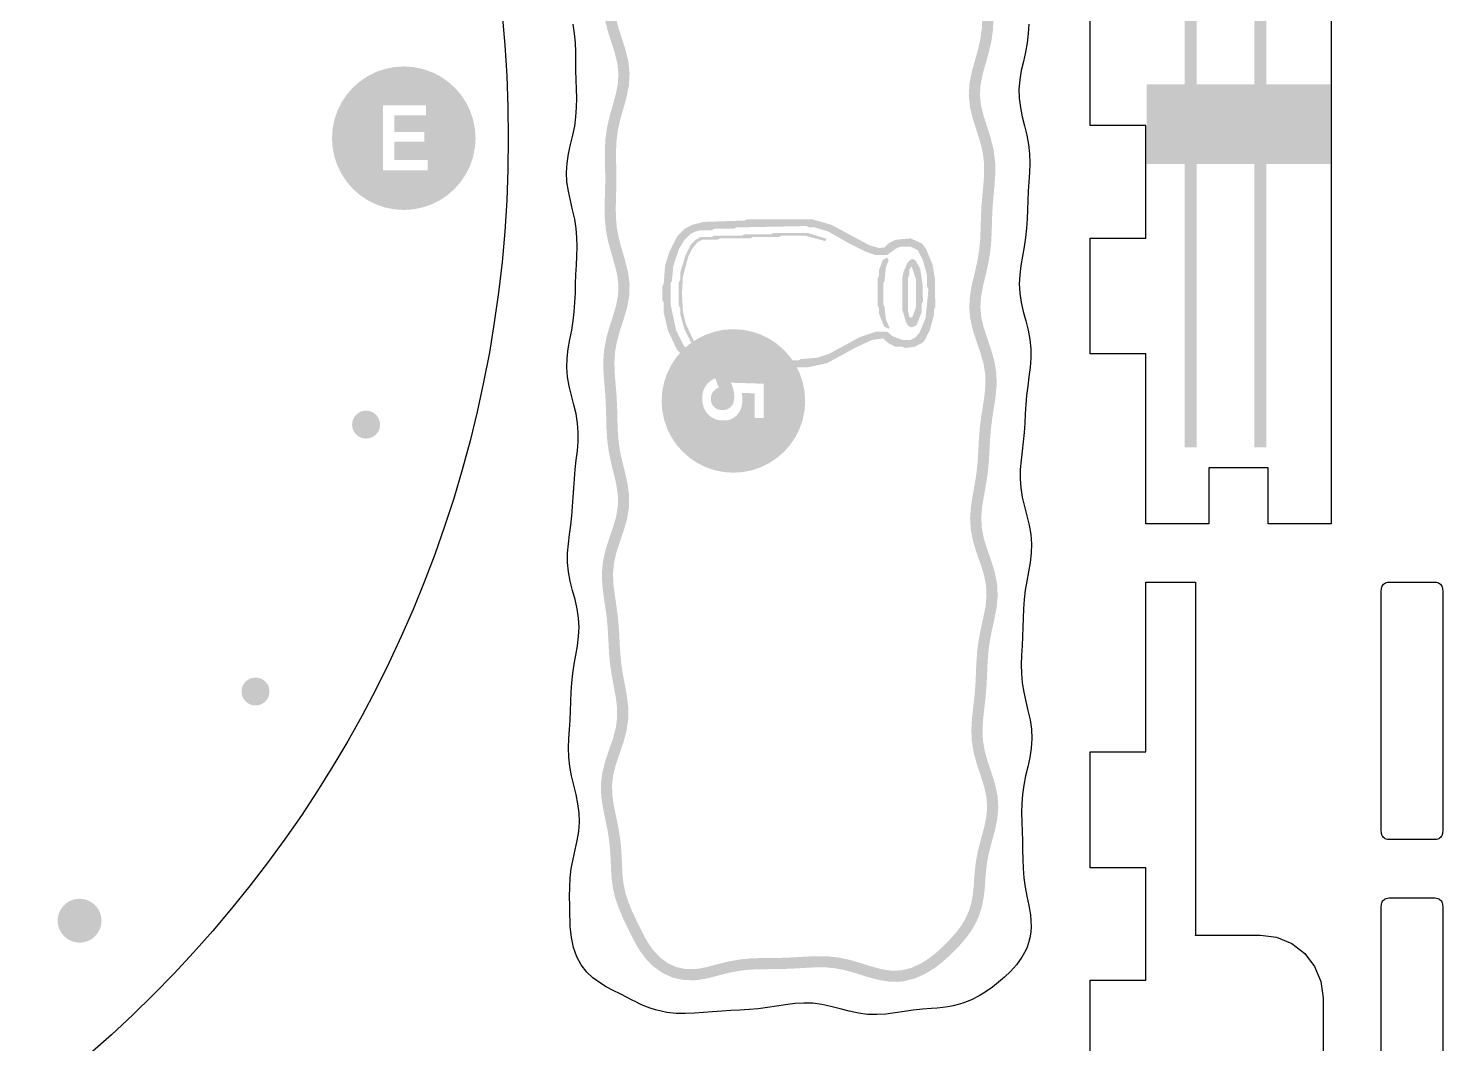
# Model space of a CAD drawing. Header units: millimetres. Extents: x 6 to 299, y 6 to 451.
# Drawn here: x 227.8 to 298.7, y 345.1 to 396 of the extents above; entities that cross this region are included whole.
import ezdxf

# ---------------------------------------------------------------- set-up
doc = ezdxf.new("R2010")
doc.units = ezdxf.units.MM
doc.layers.add('CUT', color=1, linetype='Continuous')
doc.layers.add('RASTER', color=7, linetype='Continuous')

msp = doc.modelspace()

# ---------------------------------------------------------------- hatches: boundary and pattern name
at = {"layer": 'RASTER'}
for points in [[(286.356, 447.4), (286.356, 375), (285.756, 375), (285.756, 447.4)], [(289.856, 447.4), (289.856, 375), (289.256, 375), (289.256, 447.4)], [(272.103, 437.571), (272.601, 437.463), (273.018, 437.27), (273.379, 437.008), (273.681, 436.701), (273.928, 436.372), (274.133, 436.034), (274.312, 435.695), (274.481, 435.353), (274.649, 435.001), (274.819, 434.63), (274.984, 434.23), (275.127, 433.792), (275.235, 433.303), (275.264, 433.049), (275.29, 432.782), (275.315, 432.229), (275.344, 431.665), (275.396, 431.093), (275.485, 430.52), (275.599, 429.955), (275.715, 429.404), (275.795, 428.87), (275.813, 428.35), (275.753, 427.831), (275.618, 427.302), (275.433, 426.755), (275.238, 426.189), (275.081, 425.605), (274.998, 425.01), (275.001, 424.416), (275.073, 423.833), (275.178, 423.267), (275.281, 422.715), (275.359, 422.17), (275.407, 421.625), (275.436, 421.072), (275.467, 420.51), (275.516, 419.941), (275.59, 419.375), (275.674, 418.818), (275.741, 418.276), (275.762, 417.747), (275.717, 417.225), (275.6, 416.698), (275.427, 416.155), (275.233, 415.594), (275.064, 415.014), (274.965, 414.419), (274.957, 413.819), (275.035, 413.229), (275.164, 412.656), (275.303, 412.1), (275.418, 411.556), (275.493, 411.018), (275.53, 410.476), (275.545, 409.924), (275.559, 409.363), (275.588, 408.798), (275.633, 408.236), (275.677, 407.685), (275.694, 407.147), (275.661, 406.619), (275.566, 406.09), (275.415, 405.551), (275.234, 404.995), (275.065, 404.42), (274.954, 403.827), (274.934, 403.226), (275.008, 402.63), (275.15, 402.05), (275.316, 401.489), (275.465, 400.944), (275.568, 400.41), (275.619, 399.877), (275.626, 399.336), (275.61, 398.784), (275.596, 398.222), (275.596, 397.658), (275.608, 397.099), (275.613, 396.55), (275.588, 396.013), (275.516, 395.48), (275.393, 394.941), (275.236, 394.39), (275.079, 393.821), (274.965, 393.233), (274.932, 392.633), (274.997, 392.034), (275.141, 391.449), (275.323, 390.882), (275.498, 390.334), (275.628, 389.801), (275.696, 389.274), (275.703, 388.744), (275.667, 388.201), (275.614, 387.646), (275.568, 387.081), (275.541, 386.516), (275.525, 385.957), (275.502, 385.409), (275.451, 384.868), (275.361, 384.328), (275.237, 383.78), (275.102, 383.217), (274.995, 382.636), (274.954, 382.041), (275.004, 381.442), (275.14, 380.852), (275.327, 380.281), (275.518, 379.728), (275.67, 379.193), (275.756, 378.67), (275.769, 378.148), (275.722, 377.615), (275.638, 377.066), (275.55, 376.504), (275.48, 375.935), (275.437, 375.368), (275.408, 374.808), (275.375, 374.258), (275.318, 373.713), (275.232, 373.166), (275.13, 372.608), (275.04, 372.035), (274.997, 371.447), (275.033, 370.852), (275.152, 370.261), (275.331, 369.684), (275.527, 369.127), (275.694, 368.588), (275.797, 368.065), (275.821, 367.548), (275.77, 367.023), (275.666, 366.483), (275.541, 365.925), (275.431, 365.355), (275.354, 364.781), (275.313, 364.21), (275.29, 363.649), (275.264, 363.097), (275.22, 362.548), (275.158, 361.995), (275.095, 361.43), (275.059, 360.851), (275.082, 360.262), (275.179, 359.672), (275.339, 359.093), (275.528, 358.53), (275.7, 357.987), (275.816, 357.461), (275.852, 356.946), (275.805, 356.428), (275.691, 355.894), (275.541, 355.342), (275.394, 354.774), (275.283, 354.196), (275.223, 353.626), (275.2, 353.338), (275.187, 353.07), (275.136, 352.569), (275.052, 352.12), (274.927, 351.717), (274.764, 351.357), (274.571, 351.033), (274.355, 350.738), (274.119, 350.459), (273.864, 350.186), (273.585, 349.911), (273.273, 349.632), (272.918, 349.356), (272.514, 349.101), (272.06, 348.894), (271.554, 348.766), (271.294, 348.75), (271.039, 348.751), (270.525, 348.833), (270.006, 348.973), (269.47, 349.143), (268.918, 349.301), (268.355, 349.417), (267.789, 349.473), (267.229, 349.477), (266.681, 349.45), (266.144, 349.416), (265.612, 349.394), (265.079, 349.387), (264.538, 349.383), (263.986, 349.364), (263.428, 349.308), (262.869, 349.207), (262.32, 349.071), (261.782, 348.928), (261.509, 348.873), (261.24, 348.831), (260.723, 348.831), (260.255, 348.934), (259.838, 349.127), (259.477, 349.389), (259.175, 349.696), (258.927, 350.026), (258.722, 350.363), (258.544, 350.702), (258.375, 351.045), (258.207, 351.397), (258.036, 351.767), (257.872, 352.167), (257.728, 352.605), (257.621, 353.094), (257.592, 353.348), (257.566, 353.616), (257.54, 354.168), (257.512, 354.732), (257.459, 355.305), (257.371, 355.877), (257.256, 356.442), (257.141, 356.993), (257.06, 357.527), (257.043, 358.048), (257.103, 358.566), (257.238, 359.095), (257.423, 359.642), (257.618, 360.208), (257.775, 360.792), (257.858, 361.387), (257.855, 361.982), (257.783, 362.564), (257.678, 363.13), (257.575, 363.683), (257.497, 364.227), (257.448, 364.772), (257.419, 365.325), (257.389, 365.888), (257.34, 366.456), (257.266, 367.023), (257.182, 367.579), (257.114, 368.122), (257.093, 368.65), (257.139, 369.172), (257.256, 369.699), (257.429, 370.242), (257.623, 370.803), (257.792, 371.383), (257.891, 371.978), (257.898, 372.578), (257.821, 373.168), (257.692, 373.741), (257.553, 374.298), (257.438, 374.841), (257.363, 375.379), (257.325, 375.921), (257.311, 376.473), (257.297, 377.034), (257.268, 377.599), (257.223, 378.161), (257.179, 378.712), (257.162, 379.25), (257.195, 379.778), (257.29, 380.307), (257.441, 380.847), (257.622, 381.402), (257.791, 381.977), (257.902, 382.57), (257.922, 383.172), (257.848, 383.768), (257.706, 384.348), (257.54, 384.909), (257.391, 385.453), (257.288, 385.988), (257.237, 386.521), (257.23, 387.061), (257.245, 387.613), (257.26, 388.175), (257.26, 388.739), (257.248, 389.298), (257.243, 389.847), (257.268, 390.384), (257.34, 390.918), (257.462, 391.456), (257.619, 392.007), (257.777, 392.576), (257.891, 393.164), (257.924, 393.764), (257.859, 394.363), (257.715, 394.949), (257.533, 395.515), (257.358, 396.063), (257.228, 396.596), (257.16, 397.123), (257.153, 397.653), (257.189, 398.196), (257.242, 398.752), (257.288, 399.316), (257.315, 399.881), (257.331, 400.44), (257.354, 400.988), (257.405, 401.529), (257.495, 402.069), (257.619, 402.617), (257.754, 403.18), (257.861, 403.761), (257.902, 404.356), (257.851, 404.955), (257.716, 405.545), (257.529, 406.117), (257.338, 406.669), (257.186, 407.204), (257.1, 407.727), (257.086, 408.25), (257.134, 408.783), (257.218, 409.331), (257.306, 409.893), (257.376, 410.462), (257.419, 411.029), (257.447, 411.589), (257.481, 412.14), (257.538, 412.684), (257.624, 413.231), (257.726, 413.789), (257.816, 414.362), (257.858, 414.95), (257.823, 415.546), (257.704, 416.137), (257.525, 416.713), (257.329, 417.271), (257.162, 417.809), (257.059, 418.332), (257.035, 418.849), (257.086, 419.374), (257.19, 419.915), (257.314, 420.472), (257.425, 421.042), (257.501, 421.616), (257.543, 422.187), (257.565, 422.748), (257.591, 423.3), (257.635, 423.849), (257.698, 424.402), (257.761, 424.967), (257.797, 425.546), (257.774, 426.135), (257.677, 426.725), (257.516, 427.305), (257.328, 427.867), (257.155, 428.411), (257.04, 428.936), (257.004, 429.451), (257.05, 429.969), (257.165, 430.503), (257.315, 431.055), (257.462, 431.623), (257.573, 432.201), (257.633, 432.771), (257.655, 433.059), (257.669, 433.327), (257.72, 433.828), (257.804, 434.277), (257.929, 434.68), (258.092, 435.04), (258.285, 435.364), (258.501, 435.66), (258.737, 435.938), (258.991, 436.211), (259.271, 436.486), (259.583, 436.765), (259.938, 437.041), (260.342, 437.297), (260.82, 437.513), (260.588, 438.023), (260.077, 437.79), (259.617, 437.5), (259.225, 437.196), (258.888, 436.895), (258.59, 436.602), (258.318, 436.311), (258.06, 436.006), (257.817, 435.673), (257.594, 435.298), (257.405, 434.878), (257.26, 434.411), (257.165, 433.908), (257.11, 433.374), (257.096, 433.095), (257.075, 432.825), (257.018, 432.284), (256.915, 431.746), (256.773, 431.199), (256.62, 430.635), (256.496, 430.053), (256.443, 429.456), (256.485, 428.856), (256.614, 428.266), (256.795, 427.693), (256.981, 427.14), (257.129, 426.604), (257.216, 426.079), (257.236, 425.552), (257.203, 425.016), (257.141, 424.465), (257.078, 423.903), (257.032, 423.336), (257.006, 422.773), (256.983, 422.218), (256.944, 421.673), (256.872, 421.132), (256.766, 420.587), (256.641, 420.028), (256.531, 419.454), (256.475, 418.863), (256.503, 418.264), (256.619, 417.672), (256.797, 417.095), (256.993, 416.537), (257.161, 415.998), (257.267, 415.473), (257.298, 414.953), (257.26, 414.426), (257.173, 413.883), (257.071, 413.325), (256.983, 412.757), (256.923, 412.186), (256.888, 411.621), (256.86, 411.065), (256.818, 410.517), (256.751, 409.97), (256.664, 409.417), (256.578, 408.85), (256.526, 408.267), (256.542, 407.674), (256.639, 407.082), (256.804, 406.501), (256.998, 405.938), (257.176, 405.394), (257.298, 404.868), (257.341, 404.352), (257.305, 403.832), (257.206, 403.297), (257.073, 402.744), (256.945, 402.177), (256.849, 401.601), (256.795, 401.026), (256.771, 400.459), (256.755, 399.902), (256.729, 399.352), (256.684, 398.801), (256.631, 398.241), (256.593, 397.668), (256.601, 397.083), (256.677, 396.494), (256.819, 395.912), (256.999, 395.344), (257.176, 394.795), (257.307, 394.265), (257.363, 393.749), (257.335, 393.233), (257.232, 392.705), (257.08, 392.159), (256.919, 391.595), (256.788, 391.018), (256.71, 390.435), (256.682, 389.857), (256.688, 389.29), (256.699, 388.733), (256.699, 388.182), (256.685, 387.628), (256.67, 387.065), (256.678, 386.49), (256.733, 385.908), (256.845, 385.326), (257.001, 384.755), (257.165, 384.201), (257.297, 383.665), (257.362, 383.146), (257.345, 382.632), (257.246, 382.109), (257.087, 381.568), (256.905, 381.009), (256.744, 380.433), (256.639, 379.846), (256.601, 379.259), (256.619, 378.681), (256.664, 378.117), (256.709, 377.563), (256.737, 377.013), (256.751, 376.458), (256.766, 375.894), (256.805, 375.321), (256.886, 374.744), (257.007, 374.171), (257.147, 373.612), (257.269, 373.07), (257.339, 372.544), (257.333, 372.028), (257.245, 371.508), (257.089, 370.973), (256.897, 370.418), (256.715, 369.845), (256.585, 369.257), (256.533, 368.664), (256.556, 368.076), (256.626, 367.503), (256.711, 366.944), (256.783, 366.395), (256.83, 365.848), (256.86, 365.295), (256.889, 364.733), (256.94, 364.162), (257.022, 363.591), (257.127, 363.028), (257.229, 362.478), (257.296, 361.945), (257.299, 361.424), (257.226, 360.904), (257.082, 360.373), (256.893, 359.823), (256.7, 359.254), (256.552, 358.668), (256.483, 358.071), (256.502, 357.476), (256.59, 356.894), (256.707, 356.329), (256.82, 355.779), (256.903, 355.236), (256.953, 354.693), (256.981, 354.141), (257.006, 353.581), (257.034, 353.288), (257.07, 352.992), (257.187, 352.458), (257.346, 351.974), (257.522, 351.544), (257.699, 351.159), (257.871, 350.8), (258.044, 350.448), (258.235, 350.086), (258.464, 349.71), (258.751, 349.329), (259.112, 348.963), (259.556, 348.643), (260.078, 348.402), (260.663, 348.274), (261.269, 348.272), (261.606, 348.321), (261.915, 348.384), (262.459, 348.528), (262.987, 348.659), (263.506, 348.753), (264.024, 348.805), (264.549, 348.823), (265.085, 348.826), (265.628, 348.834), (266.173, 348.857), (266.713, 348.89), (267.242, 348.917), (267.759, 348.914), (268.27, 348.863), (268.784, 348.757), (269.308, 348.606), (269.849, 348.436), (270.407, 348.285), (270.98, 348.194), (271.311, 348.189), (271.657, 348.215), (272.244, 348.365), (272.779, 348.607), (273.239, 348.897), (273.631, 349.201), (273.968, 349.502), (274.266, 349.795), (274.538, 350.087), (274.795, 350.391), (275.039, 350.725), (275.261, 351.099), (275.451, 351.52), (275.596, 351.986), (275.691, 352.489), (275.746, 353.023), (275.76, 353.302), (275.781, 353.572), (275.838, 354.114), (275.941, 354.651), (276.083, 355.198), (276.236, 355.762), (276.36, 356.344), (276.412, 356.941), (276.371, 357.541), (276.242, 358.132), (276.061, 358.704), (275.875, 359.257), (275.726, 359.793), (275.64, 360.319), (275.619, 360.845), (275.653, 361.381), (275.715, 361.932), (275.778, 362.494), (275.824, 363.061), (275.85, 363.625), (275.873, 364.179), (275.912, 364.724), (275.984, 365.265), (276.09, 365.811), (276.214, 366.369), (276.325, 366.944), (276.381, 367.534), (276.353, 368.133), (276.237, 368.725), (276.059, 369.303), (275.863, 369.86), (275.694, 370.4), (275.588, 370.924), (275.558, 371.444), (275.596, 371.971), (275.682, 372.514), (275.785, 373.072), (275.873, 373.64), (275.933, 374.211), (275.968, 374.777), (275.996, 375.332), (276.038, 375.88), (276.105, 376.427), (276.192, 376.98), (276.278, 377.548), (276.33, 378.13), (276.314, 378.723), (276.217, 379.316), (276.052, 379.896), (275.858, 380.459), (275.68, 381.003), (275.558, 381.529), (275.514, 382.045), (275.551, 382.566), (275.65, 383.101), (275.783, 383.653), (275.911, 384.22), (276.007, 384.796), (276.061, 385.371), (276.085, 385.938), (276.101, 386.495), (276.127, 387.045), (276.172, 387.596), (276.225, 388.156), (276.263, 388.729), (276.254, 389.314), (276.179, 389.903), (276.037, 390.486), (275.857, 391.053), (275.68, 391.602), (275.548, 392.132), (275.492, 392.648), (275.521, 393.164), (275.624, 393.692), (275.776, 394.238), (275.936, 394.802), (276.067, 395.38), (276.146, 395.962), (276.173, 396.54), (276.168, 397.107), (276.157, 397.664), (276.156, 398.215), (276.171, 398.769), (276.186, 399.332), (276.178, 399.907), (276.123, 400.49), (276.01, 401.071), (275.855, 401.642), (275.691, 402.196), (275.559, 402.732), (275.493, 403.251), (275.511, 403.765), (275.61, 404.288), (275.769, 404.829), (275.951, 405.388), (276.112, 405.965), (276.217, 406.551), (276.254, 407.138), (276.236, 407.716), (276.192, 408.281), (276.147, 408.835), (276.119, 409.385), (276.105, 409.939), (276.09, 410.503), (276.051, 411.076), (275.97, 411.654), (275.849, 412.226), (275.709, 412.785), (275.586, 413.328), (275.517, 413.853), (275.523, 414.369), (275.61, 414.889), (275.767, 415.424), (275.959, 415.979), (276.141, 416.552), (276.271, 417.14), (276.323, 417.734), (276.3, 418.321), (276.229, 418.894), (276.145, 419.453), (276.073, 420.002), (276.026, 420.549), (275.996, 421.102), (275.966, 421.665), (275.916, 422.235), (275.834, 422.806), (275.729, 423.369), (275.626, 423.919), (275.56, 424.452), (275.557, 424.973), (275.63, 425.493), (275.774, 426.025), (275.963, 426.574), (276.156, 427.143), (276.304, 427.729), (276.373, 428.327), (276.353, 428.921), (276.266, 429.503), (276.148, 430.068), (276.036, 430.618), (275.953, 431.161), (275.903, 431.705), (275.875, 432.256), (275.85, 432.817), (275.821, 433.109), (275.786, 433.405), (275.668, 433.939), (275.51, 434.423), (275.334, 434.853), (275.157, 435.238), (274.985, 435.597), (274.811, 435.95), (274.621, 436.311), (274.392, 436.687), (274.105, 437.068), (273.743, 437.434), (273.3, 437.755), (272.778, 437.995), (272.223, 438.118)], [(293.056, 393.2), (293.056, 389.2), (283.856, 389.2), (283.856, 393.2)], [(286.246, 391.2), (286.241, 391.128), (286.227, 391.058), (286.204, 390.99), (286.172, 390.925), (286.132, 390.865), (286.085, 390.811), (286.031, 390.764), (285.971, 390.724), (285.906, 390.692), (285.838, 390.669), (285.768, 390.655), (285.696, 390.65), (285.624, 390.655), (285.554, 390.669), (285.485, 390.692), (285.421, 390.724), (285.361, 390.764), (285.307, 390.811), (285.26, 390.865), (285.22, 390.925), (285.188, 390.99), (285.165, 391.058), (285.151, 391.128), (285.146, 391.2), (285.151, 391.272), (285.165, 391.342), (285.188, 391.41), (285.22, 391.475), (285.26, 391.535), (285.307, 391.589), (285.361, 391.636), (285.421, 391.676), (285.485, 391.708), (285.554, 391.731), (285.624, 391.745), (285.696, 391.75), (285.768, 391.745), (285.838, 391.731), (285.906, 391.708), (285.971, 391.676), (286.031, 391.636), (286.085, 391.589), (286.132, 391.535), (286.172, 391.475), (286.204, 391.41), (286.227, 391.342), (286.241, 391.272)], [(289.006, 391.2), (289.001, 391.128), (288.987, 391.058), (288.964, 390.99), (288.932, 390.925), (288.892, 390.865), (288.845, 390.811), (288.791, 390.764), (288.731, 390.724), (288.666, 390.692), (288.598, 390.669), (288.528, 390.655), (288.456, 390.65), (288.384, 390.655), (288.314, 390.669), (288.245, 390.692), (288.181, 390.724), (288.121, 390.764), (288.067, 390.811), (288.02, 390.865), (287.98, 390.925), (287.948, 390.99), (287.925, 391.058), (287.911, 391.128), (287.906, 391.2), (287.911, 391.272), (287.925, 391.342), (287.948, 391.41), (287.98, 391.475), (288.02, 391.535), (288.067, 391.589), (288.121, 391.636), (288.181, 391.676), (288.245, 391.708), (288.314, 391.731), (288.384, 391.745), (288.456, 391.75), (288.528, 391.745), (288.598, 391.731), (288.666, 391.708), (288.731, 391.676), (288.791, 391.636), (288.845, 391.589), (288.892, 391.535), (288.932, 391.475), (288.964, 391.41), (288.987, 391.342), (289.001, 391.272)], [(291.766, 391.2), (291.761, 391.128), (291.747, 391.058), (291.724, 390.99), (291.692, 390.925), (291.652, 390.865), (291.605, 390.811), (291.551, 390.764), (291.491, 390.724), (291.426, 390.692), (291.358, 390.669), (291.288, 390.655), (291.216, 390.65), (291.144, 390.655), (291.074, 390.669), (291.005, 390.692), (290.941, 390.724), (290.881, 390.764), (290.827, 390.811), (290.78, 390.865), (290.74, 390.925), (290.708, 390.99), (290.685, 391.058), (290.671, 391.128), (290.666, 391.2), (290.671, 391.272), (290.685, 391.342), (290.708, 391.41), (290.74, 391.475), (290.78, 391.535), (290.827, 391.589), (290.881, 391.636), (290.941, 391.676), (291.005, 391.708), (291.074, 391.731), (291.144, 391.745), (291.216, 391.75), (291.288, 391.745), (291.358, 391.731), (291.426, 391.708), (291.491, 391.676), (291.551, 391.636), (291.605, 391.589), (291.652, 391.535), (291.692, 391.475), (291.724, 391.41), (291.747, 391.342), (291.761, 391.272)], [(245.409, 376.136), (245.403, 376.044), (245.385, 375.954), (245.356, 375.868), (245.315, 375.786), (245.264, 375.709), (245.204, 375.641), (245.135, 375.58), (245.059, 375.529), (244.977, 375.489), (244.89, 375.459), (244.8, 375.442), (244.709, 375.436), (244.618, 375.442), (244.528, 375.459), (244.441, 375.489), (244.359, 375.529), (244.283, 375.58), (244.214, 375.641), (244.154, 375.709), (244.103, 375.786), (244.062, 375.868), (244.033, 375.954), (244.015, 376.044), (244.009, 376.136), (244.015, 376.227), (244.033, 376.317), (244.062, 376.403), (244.103, 376.486), (244.154, 376.562), (244.214, 376.631), (244.283, 376.691), (244.359, 376.742), (244.441, 376.782), (244.528, 376.812), (244.618, 376.83), (244.709, 376.836), (244.8, 376.83), (244.89, 376.812), (244.977, 376.782), (245.059, 376.742), (245.135, 376.691), (245.204, 376.631), (245.264, 376.562), (245.315, 376.486), (245.356, 376.403), (245.385, 376.317), (245.403, 376.227)], [(239.864, 362.75), (239.858, 362.659), (239.841, 362.569), (239.811, 362.482), (239.771, 362.4), (239.72, 362.324), (239.659, 362.255), (239.591, 362.195), (239.514, 362.144), (239.432, 362.103), (239.346, 362.074), (239.256, 362.056), (239.164, 362.05), (239.073, 362.056), (238.983, 362.074), (238.897, 362.103), (238.814, 362.144), (238.738, 362.195), (238.669, 362.255), (238.609, 362.324), (238.558, 362.4), (238.518, 362.482), (238.488, 362.569), (238.47, 362.659), (238.464, 362.75), (238.47, 362.841), (238.488, 362.931), (238.518, 363.018), (238.558, 363.1), (238.609, 363.176), (238.669, 363.245), (238.738, 363.305), (238.814, 363.356), (238.897, 363.397), (238.983, 363.426), (239.073, 363.444), (239.164, 363.45), (239.256, 363.444), (239.346, 363.426), (239.432, 363.397), (239.514, 363.356), (239.591, 363.305), (239.659, 363.245), (239.72, 363.176), (239.771, 363.1), (239.811, 363.018), (239.841, 362.931), (239.858, 362.841)], [(231.444, 351.256), (231.435, 351.112), (231.407, 350.971), (231.361, 350.835), (231.297, 350.706), (231.217, 350.586), (231.122, 350.478), (231.014, 350.383), (230.894, 350.303), (230.765, 350.239), (230.629, 350.193), (230.488, 350.165), (230.344, 350.156), (230.201, 350.165), (230.06, 350.193), (229.923, 350.239), (229.794, 350.303), (229.675, 350.383), (229.567, 350.478), (229.472, 350.586), (229.392, 350.706), (229.328, 350.835), (229.282, 350.971), (229.254, 351.112), (229.244, 351.256), (229.254, 351.399), (229.282, 351.54), (229.328, 351.677), (229.392, 351.806), (229.472, 351.925), (229.567, 352.033), (229.675, 352.128), (229.794, 352.208), (229.923, 352.272), (230.06, 352.318), (230.201, 352.346), (230.344, 352.356), (230.488, 352.346), (230.629, 352.318), (230.765, 352.272), (230.894, 352.208), (231.014, 352.128), (231.122, 352.033), (231.217, 351.925), (231.297, 351.806), (231.361, 351.677), (231.407, 351.54), (231.435, 351.399)]]:
    msp.add_hatch(color=7, dxfattribs=at).paths.add_polyline_path(points)
h = msp.add_hatch(color=7, dxfattribs=at)
h.paths.add_polyline_path([(250.2, 390.5), (250.169, 390.03), (250.077, 389.568), (249.926, 389.122), (249.718, 388.7), (249.456, 388.308), (249.146, 387.954), (248.792, 387.644), (248.4, 387.382), (247.978, 387.174), (247.532, 387.023), (247.07, 386.931), (246.6, 386.9), (246.13, 386.931), (245.668, 387.023), (245.222, 387.174), (244.8, 387.382), (244.408, 387.644), (244.054, 387.954), (243.744, 388.308), (243.482, 388.7), (243.274, 389.122), (243.123, 389.568), (243.031, 390.03), (243, 390.5), (243.031, 390.97), (243.123, 391.432), (243.274, 391.878), (243.482, 392.3), (243.744, 392.692), (244.054, 393.046), (244.408, 393.356), (244.8, 393.618), (245.222, 393.826), (245.668, 393.977), (246.13, 394.069), (246.6, 394.1), (247.07, 394.069), (247.532, 393.977), (247.978, 393.826), (248.4, 393.618), (248.792, 393.356), (249.146, 393.046), (249.456, 392.692), (249.718, 392.3), (249.926, 391.878), (250.077, 391.432), (250.169, 390.97)])
h.paths.add_polyline_path([(245.554, 392.15), (245.554, 388.887), (247.798, 388.887), (247.798, 389.403), (246.135, 389.403), (246.135, 390.325), (247.632, 390.325), (247.632, 390.813), (246.135, 390.813), (246.135, 391.643), (247.715, 391.643), (247.715, 392.15), (245.554, 392.15)], flags=0)
h = msp.add_hatch(color=7, dxfattribs=at)
h.paths.add_polyline_path([(273.231, 383.46), (273.252, 382.036), (273.183, 381.898), (273.183, 381.623), (272.977, 380.867), (272.722, 380.365), (272.585, 380.227), (272.22, 380.042), (271.739, 379.973), (271.601, 380.042), (271.257, 380.042), (270.893, 380.227), (270.639, 380.454), (270.088, 380.385), (269.242, 379.993), (267.819, 379.216), (266.856, 379.01), (264.655, 379.01), (264.517, 379.079), (263.073, 379.079), (262.936, 379.147), (261.491, 379.147), (261.147, 379.216), (260.783, 379.402), (260.301, 379.883), (259.841, 380.867), (259.634, 381.761), (259.634, 382.242), (259.566, 382.38), (259.566, 383.068), (259.634, 383.205), (259.703, 384.099), (259.909, 384.787), (260.301, 385.564), (260.714, 385.977), (261.079, 386.163), (261.629, 386.3), (263.692, 386.369), (263.83, 386.438), (267.062, 386.438), (268.025, 386.163), (269.951, 385.131), (270.432, 384.993), (270.687, 385.014), (270.893, 385.22), (271.257, 385.406), (272.014, 385.475), (272.585, 385.22), (272.791, 384.945), (273.114, 384.168)])
h.paths.add_polyline_path([(272.908, 382.93), (272.839, 383.068), (272.839, 383.618), (272.633, 384.374), (272.379, 384.876), (272.014, 385.062), (271.533, 385.062), (271.326, 384.993), (270.845, 384.65), (270.226, 384.65), (269.813, 384.787), (268.94, 385.22), (267.887, 385.819), (267.2, 386.025), (266.925, 386.025), (266.787, 386.094), (263.279, 386.025), (263.142, 385.956), (262.179, 385.956), (262.042, 385.887), (261.491, 385.887), (261.216, 385.819), (260.989, 385.702), (260.645, 385.358), (260.391, 384.925), (260.116, 384.099), (260.047, 383.343), (259.978, 383.205), (259.978, 382.174), (260.253, 380.867), (260.645, 380.09), (260.989, 379.746), (261.216, 379.629), (261.423, 379.56), (262.729, 379.56), (262.867, 379.491), (263.967, 379.491), (264.105, 379.423), (266.374, 379.354), (266.512, 379.423), (267.337, 379.491), (267.956, 379.698), (269.469, 380.523), (270.295, 380.798), (270.845, 380.798), (271.099, 380.571), (271.601, 380.385), (272.014, 380.385), (272.241, 380.502), (272.447, 380.709), (272.771, 381.486)], flags=0)
h.paths.add_polyline_path([(272.612, 383.185), (272.633, 382.311), (272.564, 382.174), (272.564, 381.761), (272.31, 381.121), (272.083, 381.004), (271.897, 381.094), (271.787, 381.259), (271.601, 381.898), (271.601, 383.48), (271.67, 383.824), (271.856, 384.257), (271.993, 384.395), (272.083, 384.443), (272.241, 384.395), (272.495, 383.962)], flags=0)
h.paths.add_polyline_path([(272.289, 383.412), (272.062, 384.079), (271.945, 383.893), (271.945, 383.618), (271.876, 383.48), (271.876, 381.898), (271.945, 381.555), (272.014, 381.486), (272.103, 381.534), (272.289, 382.036)], flags=0)
h.paths.add_polyline_path([(270.962, 380.984), (270.914, 380.936), (270.687, 381.053), (270.432, 381.692), (270.432, 381.967), (270.363, 382.105), (270.363, 383.48), (270.432, 383.618), (270.432, 383.893), (270.618, 384.395), (270.845, 384.512), (270.914, 384.374), (270.776, 384.031), (270.707, 383.343), (270.639, 383.205), (270.639, 382.174), (270.707, 382.036), (270.776, 381.417)], flags=0)
h.paths.add_polyline_path([(267.798, 385.454), (267.75, 385.337), (266.718, 385.612), (265.549, 385.612), (265.412, 385.544), (264.105, 385.544), (263.967, 385.475), (262.454, 385.475), (262.317, 385.406), (261.56, 385.406), (261.333, 385.289), (261.058, 384.945), (260.872, 384.581), (260.597, 383.549), (260.549, 382.703), (260.597, 381.83), (260.735, 381.211), (261.127, 380.365), (261.333, 380.158), (261.629, 380.042), (262.454, 380.042), (262.709, 379.925), (261.56, 379.904), (261.196, 380.09), (260.989, 380.296), (260.666, 380.936), (260.46, 381.692), (260.46, 381.967), (260.391, 382.105), (260.391, 383.274), (260.46, 383.412), (260.46, 383.755), (260.735, 384.65), (260.989, 385.152), (261.264, 385.427), (261.491, 385.544), (262.042, 385.544), (262.179, 385.612), (263.555, 385.612), (263.692, 385.681), (264.999, 385.681), (265.136, 385.75), (266.856, 385.75)], flags=0)
h.paths.add_polyline_path([(263.534, 379.883), (263.486, 379.835), (262.867, 379.835), (262.798, 379.904), (262.867, 379.973), (263.004, 379.973), (263.142, 379.904)], flags=0)
h = msp.add_hatch(color=7, dxfattribs=at)
h.paths.add_polyline_path([(266.728, 377.323), (266.697, 376.854), (266.605, 376.392), (266.454, 375.946), (266.245, 375.524), (265.984, 375.132), (265.673, 374.778), (265.319, 374.468), (264.928, 374.206), (264.506, 373.998), (264.06, 373.846), (263.598, 373.755), (263.128, 373.724), (262.658, 373.755), (262.196, 373.846), (261.751, 373.998), (261.328, 374.206), (260.937, 374.468), (260.583, 374.778), (260.272, 375.132), (260.011, 375.524), (259.802, 375.946), (259.651, 376.392), (259.559, 376.854), (259.528, 377.323), (259.559, 377.793), (259.651, 378.255), (259.802, 378.701), (260.011, 379.123), (260.272, 379.515), (260.583, 379.869), (260.937, 380.179), (261.328, 380.441), (261.751, 380.649), (262.196, 380.8), (262.658, 380.892), (263.128, 380.923), (263.598, 380.892), (264.06, 380.8), (264.506, 380.649), (264.928, 380.441), (265.319, 380.179), (265.673, 379.869), (265.984, 379.515), (266.245, 379.123), (266.454, 378.701), (266.605, 378.255), (266.697, 377.793)])
h.paths.add_polyline_path([(264.19, 376.474), (264.649, 376.474), (264.649, 378.186), (263.005, 378.237), (263.013, 378.219), (263.022, 378.201), (263.03, 378.183), (263.038, 378.164), (263.046, 378.144), (263.053, 378.124), (263.061, 378.103), (263.069, 378.082), (263.076, 378.06), (263.083, 378.038), (263.09, 378.016), (263.097, 377.993), (263.103, 377.971), (263.11, 377.949), (263.116, 377.926), (263.122, 377.903), (263.127, 377.88), (263.133, 377.857), (263.138, 377.834), (263.142, 377.811), (263.147, 377.787), (263.151, 377.764), (263.154, 377.74), (263.158, 377.716), (263.161, 377.693), (263.163, 377.669), (263.166, 377.646), (263.167, 377.623), (263.169, 377.601), (263.17, 377.579), (263.17, 377.557), (263.171, 377.536), (263.17, 377.505), (263.169, 377.474), (263.167, 377.444), (263.164, 377.414), (263.16, 377.383), (263.155, 377.353), (263.149, 377.323), (263.143, 377.294), (263.135, 377.264), (263.126, 377.236), (263.116, 377.208), (263.105, 377.181), (263.092, 377.154), (263.078, 377.128), (263.062, 377.103), (263.045, 377.079), (263.027, 377.056), (263.007, 377.034), (262.986, 377.013), (262.964, 376.993), (262.94, 376.974), (262.915, 376.956), (262.888, 376.94), (262.86, 376.924), (262.831, 376.91), (262.799, 376.898), (262.766, 376.888), (262.731, 376.88), (262.694, 376.873), (262.655, 376.868), (262.614, 376.866), (262.572, 376.865), (262.538, 376.865), (262.505, 376.867), (262.474, 376.871), (262.443, 376.876), (262.413, 376.882), (262.383, 376.89), (262.355, 376.899), (262.327, 376.909), (262.301, 376.921), (262.276, 376.934), (262.251, 376.947), (262.228, 376.962), (262.206, 376.977), (262.185, 376.994), (262.165, 377.012), (262.147, 377.03), (262.129, 377.05), (262.113, 377.07), (262.098, 377.091), (262.083, 377.113), (262.07, 377.136), (262.058, 377.159), (262.047, 377.184), (262.036, 377.209), (262.027, 377.234), (262.02, 377.26), (262.013, 377.287), (262.008, 377.314), (262.004, 377.341), (262.001, 377.369), (261.999, 377.397), (261.998, 377.425), (262, 377.475), (262.005, 377.524), (262.013, 377.57), (262.025, 377.615), (262.041, 377.659), (262.059, 377.7), (262.081, 377.74), (262.107, 377.778), (262.135, 377.814), (262.165, 377.847), (262.198, 377.877), (262.232, 377.905), (262.269, 377.931), (262.308, 377.953), (262.35, 377.973), (262.393, 377.99), (262.223, 378.453), (262.149, 378.421), (262.079, 378.385), (262.012, 378.344), (261.95, 378.299), (261.892, 378.25), (261.837, 378.196), (261.787, 378.138), (261.741, 378.075), (261.7, 378.009), (261.664, 377.938), (261.634, 377.864), (261.609, 377.786), (261.59, 377.705), (261.576, 377.62), (261.568, 377.531), (261.565, 377.438), (261.566, 377.382), (261.569, 377.327), (261.575, 377.273), (261.583, 377.219), (261.593, 377.167), (261.606, 377.115), (261.62, 377.064), (261.637, 377.013), (261.656, 376.964), (261.677, 376.917), (261.7, 376.871), (261.725, 376.826), (261.752, 376.784), (261.781, 376.743), (261.812, 376.703), (261.845, 376.665), (261.88, 376.629), (261.917, 376.595), (261.956, 376.562), (261.997, 376.532), (262.039, 376.503), (262.084, 376.477), (262.13, 376.452), (262.179, 376.429), (262.229, 376.409), (262.281, 376.391), (262.334, 376.376), (262.39, 376.364), (262.446, 376.354), (262.505, 376.348), (262.565, 376.344), (262.627, 376.342), (262.683, 376.343), (262.738, 376.347), (262.791, 376.353), (262.843, 376.362), (262.893, 376.373), (262.941, 376.386), (262.988, 376.402), (263.033, 376.421), (263.076, 376.441), (263.117, 376.464), (263.157, 376.488), (263.195, 376.515), (263.231, 376.543), (263.266, 376.573), (263.299, 376.605), (263.33, 376.64), (263.359, 376.675), (263.387, 376.713), (263.413, 376.752), (263.437, 376.792), (263.459, 376.834), (263.479, 376.877), (263.498, 376.922), (263.515, 376.969), (263.53, 377.016), (263.542, 377.065), (263.553, 377.115), (263.562, 377.166), (263.569, 377.217), (263.574, 377.27), (263.577, 377.324), (263.578, 377.379), (263.578, 377.399), (263.578, 377.42), (263.577, 377.442), (263.576, 377.464), (263.575, 377.487), (263.574, 377.51), (263.572, 377.534), (263.57, 377.559), (263.567, 377.584), (263.565, 377.607), (263.562, 377.63), (263.558, 377.652), (263.554, 377.673), (263.55, 377.693), (263.545, 377.713), (263.54, 377.731), (264.19, 377.701), (264.19, 376.474)], flags=0)

# ---------------------------------------------------------------- linework, layer by layer
at = {"layer": 'CUT'}
for points in [[(293.096, 448.4), (293.096, 374), (293.096, 371.16), (289.949, 371.16), (289.949, 373.96), (286.963, 373.96), (286.963, 371.16), (283.816, 371.16), (283.816, 374), (283.816, 379.683), (281.016, 379.683), (281.016, 385.486), (283.816, 385.486), (283.816, 391.129), (281.016, 391.129), (281.016, 396.932)], [(277.937, 396.223), (277.911, 395.755), (277.855, 395.287), (277.77, 394.82), (277.667, 394.354), (277.566, 393.889), (277.486, 393.426), (277.446, 392.965), (277.457, 392.504), (277.518, 392.042), (277.616, 391.579), (277.731, 391.114), (277.841, 390.647), (277.926, 390.179), (277.976, 389.711), (277.989, 389.242), (277.975, 388.775), (277.946, 388.309), (277.916, 387.844), (277.891, 387.379), (277.873, 386.914), (277.854, 386.448), (277.825, 385.981), (277.777, 385.514), (277.709, 385.047), (277.628, 384.581), (277.548, 384.117), (277.487, 383.654), (277.464, 383.192), (277.488, 382.73), (277.559, 382.268), (277.666, 381.805), (277.79, 381.34), (277.906, 380.873), (277.994, 380.405), (278.039, 379.936), (278.039, 379.467), (278.003, 378.999), (277.947, 378.532), (277.885, 378.067), (277.832, 377.603), (277.792, 377.138), (277.763, 376.673), (277.736, 376.208), (277.703, 375.742), (277.659, 375.275), (277.605, 374.809), (277.552, 374.345), (277.514, 373.881), (277.507, 373.419), (277.54, 372.957), (277.616, 372.495), (277.725, 372.031), (277.848, 371.566), (277.962, 371.099), (278.044, 370.63), (278.08, 370.16), (278.066, 369.691), (278.009, 369.223), (277.927, 368.756), (277.839, 368.291), (277.762, 367.827), (277.706, 367.363), (277.672, 366.899), (277.653, 366.435), (277.64, 365.969), (277.624, 365.504), (277.602, 365.038), (277.579, 364.573), (277.564, 364.109), (277.572, 363.645), (277.611, 363.183), (277.684, 362.72), (277.786, 362.256), (277.899, 361.791), (278.002, 361.324), (278.073, 360.855), (278.096, 360.385), (278.066, 359.916), (277.992, 359.447), (277.889, 358.98), (277.781, 358.515), (277.688, 358.052), (277.622, 357.589), (277.589, 357.126), (277.582, 356.662), (277.593, 356.198), (277.608, 355.732), (277.619, 355.266), (277.626, 354.801), (277.634, 354.336), (277.652, 353.872), (277.692, 353.408), (277.756, 352.945), (277.842, 352.481), (277.937, 352.015), (278.022, 351.545), (278.05, 351.253), (278.063, 350.955), (278.04, 350.675), (277.999, 350.396), (277.924, 350.138), (277.836, 349.886), (277.722, 349.657), (277.6, 349.433), (277.322, 349.046), (277.026, 348.714), (276.726, 348.427), (276.426, 348.17), (276.123, 347.93), (275.804, 347.702), (275.455, 347.484), (275.064, 347.284), (274.851, 347.199), (274.632, 347.115), (274.392, 347.049), (274.151, 346.986), (273.889, 346.943), (273.626, 346.901), (273.344, 346.877), (273.063, 346.851), (272.606, 346.814), (272.15, 346.763), (271.693, 346.699), (271.235, 346.63), (270.776, 346.574), (270.316, 346.546), (269.855, 346.559), (269.394, 346.617), (268.934, 346.714), (268.476, 346.833), (268.019, 346.953), (267.564, 347.052), (267.111, 347.113), (266.657, 347.127), (266.203, 347.1), (265.748, 347.041), (265.291, 346.968), (264.833, 346.896), (264.374, 346.838), (263.915, 346.797), (263.457, 346.77), (263, 346.748), (262.543, 346.723), (262.086, 346.69), (261.629, 346.651), (261.171, 346.616), (260.712, 346.596), (260.251, 346.606), (259.788, 346.653), (259.501, 346.711), (259.215, 346.781), (258.952, 346.873), (258.695, 346.968), (258.462, 347.077), (258.233, 347.18), (258.026, 347.29), (257.827, 347.387), (257.447, 347.582), (257.094, 347.763), (256.751, 347.945), (256.413, 348.148), (256.084, 348.388), (255.775, 348.682), (255.501, 349.036), (255.278, 349.446), (255.192, 349.679), (255.113, 349.912), (255.058, 350.166), (255.007, 350.42), (254.978, 350.692), (254.95, 350.964), (254.94, 351.253), (254.929, 351.539), (254.921, 352.007), (254.914, 352.473), (254.919, 352.94), (254.946, 353.407), (255.002, 353.875), (255.088, 354.343), (255.19, 354.809), (255.292, 355.273), (255.371, 355.736), (255.41, 356.198), (255.398, 356.659), (255.336, 357.121), (255.238, 357.584), (255.122, 358.049), (255.013, 358.516), (254.928, 358.984), (254.879, 359.452), (254.867, 359.92), (254.882, 360.387), (254.91, 360.853), (254.941, 361.319), (254.965, 361.784), (254.983, 362.249), (255.002, 362.715), (255.032, 363.181), (255.08, 363.648), (255.148, 364.115), (255.229, 364.581), (255.309, 365.046), (255.369, 365.509), (255.392, 365.971), (255.367, 366.432), (255.295, 366.894), (255.187, 367.357), (255.063, 367.822), (254.947, 368.289), (254.861, 368.758), (254.817, 369.227), (254.817, 369.696), (254.853, 370.164), (254.91, 370.63), (254.972, 371.095), (255.025, 371.56), (255.064, 372.024), (255.094, 372.489), (255.12, 372.955), (255.153, 373.421), (255.198, 373.887), (255.251, 374.353), (255.304, 374.818), (255.342, 375.281), (255.349, 375.744), (255.314, 376.205), (255.238, 376.668), (255.129, 377.131), (255.005, 377.597), (254.892, 378.064), (254.81, 378.532), (254.775, 379.002), (254.791, 379.471), (254.848, 379.94), (254.931, 380.406), (255.019, 380.872), (255.095, 381.336), (255.151, 381.799), (255.185, 382.263), (255.203, 382.728), (255.216, 383.193), (255.232, 383.659), (255.254, 384.125), (255.277, 384.59), (255.292, 385.054), (255.284, 385.517), (255.244, 385.979), (255.17, 386.442), (255.068, 386.906), (254.955, 387.372), (254.852, 387.839), (254.782, 388.308), (254.76, 388.777), (254.79, 389.247), (254.866, 389.715), (254.968, 390.182), (255.076, 390.647), (255.17, 391.111), (255.235, 391.574), (255.268, 392.037), (255.273, 392.5), (255.263, 392.965), (255.248, 393.43), (255.236, 393.896), (255.23, 394.362), (255.222, 394.826), (255.203, 395.291), (255.163, 395.754), (255.098, 396.217)], [(281.016, 342.468), (281.016, 348.271), (283.816, 348.271), (283.816, 353.914), (281.016, 353.914), (281.016, 359.717), (283.816, 359.717), (283.816, 365.4), (283.816, 368.24), (286.296, 368.24), (286.296, 365.4), (286.296, 350.52), (286.296, 350.53), (289.558, 350.53), (290.369, 350.423), (291.126, 350.11), (291.776, 349.611), (292.275, 348.96), (292.589, 348.203), (292.696, 347.393), (292.696, 338.767)], [(295.616, 339.919), (295.616, 351.961), (295.619, 352.028), (295.628, 352.09), (295.643, 352.148), (295.664, 352.2), (295.693, 352.247), (295.727, 352.288), (295.769, 352.323), (295.816, 352.351), (295.868, 352.373), (295.926, 352.388), (295.988, 352.397), (296.055, 352.4), (298.257, 352.4), (298.323, 352.397), (298.386, 352.388), (298.444, 352.373), (298.496, 352.351), (298.543, 352.323), (298.584, 352.288), (298.619, 352.247), (298.647, 352.2), (298.669, 352.148), (298.684, 352.09), (298.693, 352.028), (298.696, 351.961), (298.696, 339.919)]]:
    msp.add_lwpolyline(points, dxfattribs=at)
msp.add_lwpolyline([(298.257, 368.24), (298.323, 368.237), (298.386, 368.228), (298.444, 368.213), (298.496, 368.191), (298.543, 368.163), (298.584, 368.128), (298.619, 368.087), (298.647, 368.04), (298.669, 367.988), (298.684, 367.93), (298.693, 367.868), (298.696, 367.801), (298.696, 355.759), (298.693, 355.692), (298.684, 355.63), (298.669, 355.572), (298.647, 355.52), (298.619, 355.473), (298.584, 355.432), (298.543, 355.397), (298.496, 355.369), (298.444, 355.347), (298.386, 355.332), (298.323, 355.323), (298.257, 355.32), (296.055, 355.32), (295.988, 355.323), (295.926, 355.332), (295.868, 355.347), (295.816, 355.369), (295.769, 355.397), (295.727, 355.432), (295.693, 355.473), (295.664, 355.52), (295.643, 355.572), (295.628, 355.63), (295.619, 355.692), (295.616, 355.759), (295.616, 367.801), (295.619, 367.868), (295.628, 367.93), (295.643, 367.988), (295.664, 368.04), (295.693, 368.087), (295.727, 368.128), (295.769, 368.163), (295.816, 368.191), (295.868, 368.213), (295.926, 368.228), (295.988, 368.237), (296.055, 368.24)], close=True, dxfattribs=at)
msp.add_circle((191.1, 390.5), 60.74, dxfattribs=at)

doc.saveas('drawing.dxf')
